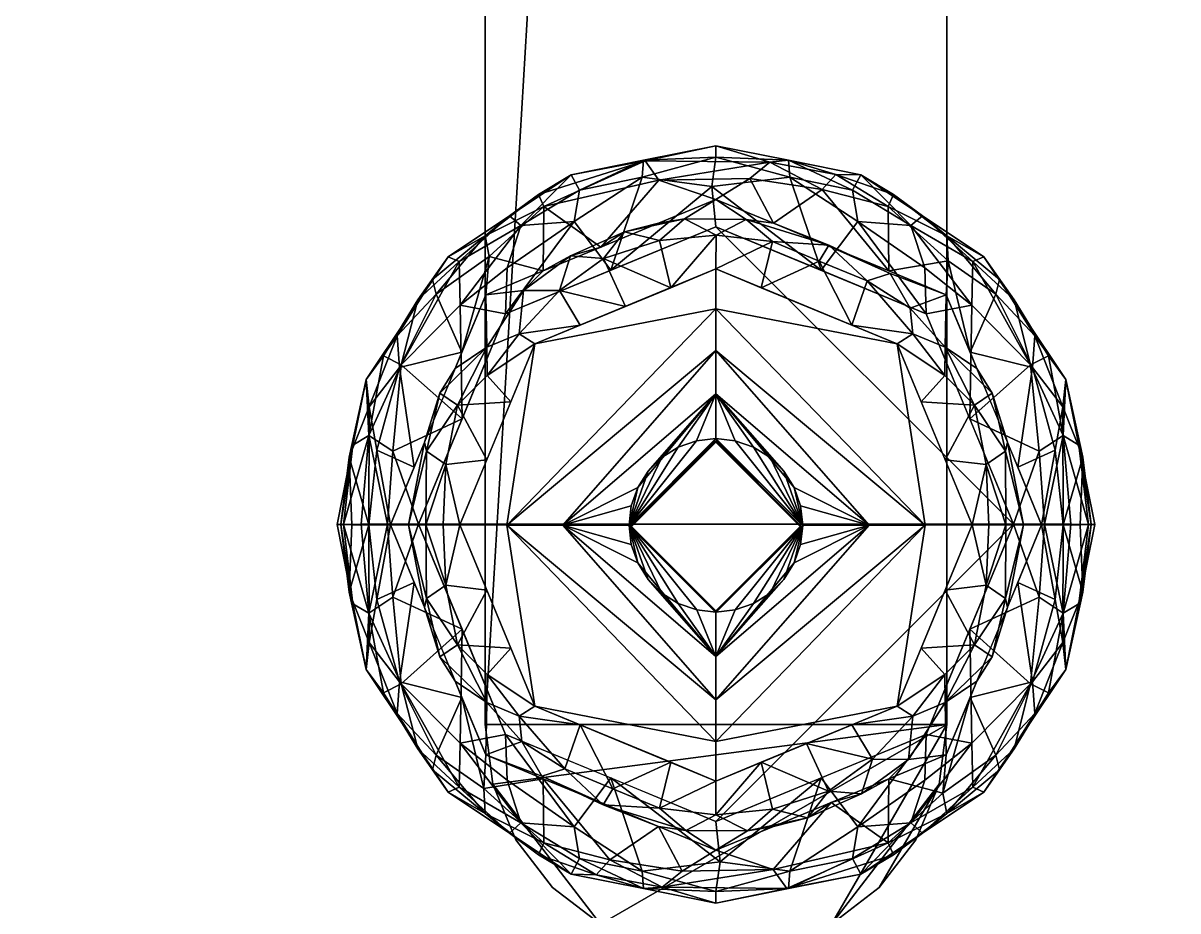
# Model space of a CAD drawing. Header units: millimetres. Extents: x -1000 to 1000, y -1301 to 1100.
# Drawn here: x -875 to -812.5, y 569.2 to 617.3 of the extents above; entities that cross this region are included whole.
import ezdxf

# ---------------------------------------------------------------- set-up
doc = ezdxf.new("R2010")
doc.units = ezdxf.units.MM
doc.layers.add('I-FURN-PNLS', color=7, linetype='Continuous', lineweight=30)

msp = doc.modelspace()

# ---------------------------------------------------------------- meshes
at = {"layer": 'I-FURN-PNLS', "color": 250, "true_color": 0x403c36}
mesh = msp.add_polyface(dxfattribs=at)
corners = [(-1000, 1040, 725), (-1000, -1041.586, 725), (-838.062, -1108.274, 725), (-672.485, -1165.331, 725), (-503.841, -1212.559, 725), (-332.713, -1249.796, 725), (-159.693, -1276.911, 725), (14.621, -1293.813, 725), (189.628, -1300.441, 725), (324.489, -400, 725), (167.284, -396.643, 725), (10.588, -383.548, 725), (-144.994, -360.767, 725), (-298.866, -328.387, 725), (-450.434, -286.532, 725), (-481.262, -187.108, 725), (-501.501, -85.001, 725), (-510.928, 18.664, 725), (-509.44, 122.747, 725), (-497.053, 226.1, 725), (-473.904, 327.587, 725), (-440.247, 426.089, 725), (-396.454, 520.521, 725), (-274.47, 558.725, 725), (-149.516, 585.673, 725), (-22.628, 601.14, 725), (105.14, 604.999, 725), (232.729, 597.217, 725), (359.082, 577.86, 725), (483.149, 547.087, 725), (544.713, 716.232, 725), (544.713, 956.232, 725), (506.19, 1100, 725), (-940, 1100, 725), (-955.529, 1097.956, 725), (-970, 1091.962, 725), (-982.426, 1082.426, 725), (-991.962, 1070, 725), (-997.956, 1055.529, 725), (134.536, -877.73, 725), (134.536, -995.924, 725), (-135.573, -995.924, 725), (-135.573, -877.73, 725)]
mesh.append_faces([[corners[k] for k in face] for face in [(22, 0, 21), (27, 32, 26), (24, 33, 23), (17, 1, 16), (4, 42, 3), (12, 42, 11), (8, 40, 7), (6, 41, 5)]], dxfattribs={"vtx0": -1, "vtx1": -1, "color": 250})
mesh.append_faces([[corners[k] for k in face] for face in [(0, 22, 33, 38)]], dxfattribs={"vtx0": -1, "vtx1": -1, "vtx2": -1, "color": 250})
mesh.append_faces([[corners[k] for k in face] for face in [(0, 18, 19), (33, 22, 23), (39, 10, 11, 42), (39, 9, 10), (41, 6, 7, 40), (40, 8, 9, 39)]], dxfattribs={"vtx0": -1, "vtx2": -1, "color": 250})
mesh.append_faces([[corners[k] for k in face] for face in [(14, 2, 3, 42)]], dxfattribs={"vtx0": -1, "vtx2": -1, "vtx3": -1, "color": 250})
mesh.append_faces([[corners[k] for k in face] for face in [(36, 37, 34, 35)]], dxfattribs={"vtx1": -1, "color": 250})
mesh.append_faces([[corners[k] for k in face] for face in [(20, 21, 0), (19, 20, 0), (25, 26, 32), (31, 32, 27, 30), (27, 28, 30), (15, 16, 1), (13, 14, 42), (12, 13, 42)]], dxfattribs={"vtx1": -1, "vtx2": -1, "color": 250})
mesh.append_faces([[corners[k] for k in face] for face in [(33, 34, 37, 38), (24, 25, 32, 33), (17, 18, 0, 1), (14, 15, 1, 2), (4, 5, 41, 42)]], dxfattribs={"vtx1": -1, "vtx3": -1, "color": 250})
mesh.append_faces([[corners[k] for k in face] for face in [(28, 29, 30)]], dxfattribs={"vtx2": -1, "color": 250})
mesh = msp.add_polyface(dxfattribs=at)
corners = [(-1000, 1040, 700), (-997.956, 1055.529, 700), (-991.962, 1070, 700), (-982.426, 1082.426, 700), (-970, 1091.962, 700), (-955.529, 1097.956, 700), (-940, 1100, 700), (506.19, 1100, 700), (544.713, 956.232, 700), (544.713, 716.232, 700), (483.149, 547.087, 700), (359.082, 577.86, 700), (232.729, 597.217, 700), (105.14, 604.999, 700), (-22.628, 601.14, 700), (-149.516, 585.673, 700), (-274.47, 558.725, 700), (-396.454, 520.521, 700), (-440.247, 426.089, 700), (-473.904, 327.587, 700), (-497.053, 226.1, 700), (-509.44, 122.747, 700), (-510.928, 18.664, 700), (-501.501, -85.001, 700), (-481.262, -187.108, 700), (-450.434, -286.532, 700), (-298.866, -328.387, 700), (-144.994, -360.767, 700), (10.588, -383.548, 700), (167.284, -396.643, 700), (324.489, -400, 700), (189.628, -1300.441, 700), (14.621, -1293.813, 700), (-159.693, -1276.911, 700), (-332.713, -1249.796, 700), (-503.841, -1212.559, 700), (-672.485, -1165.331, 700), (-838.062, -1108.274, 700), (-1000, -1041.586, 700), (134.536, -877.73, 700), (-135.573, -877.73, 700), (-135.573, -995.924, 700), (134.536, -995.924, 700)]
mesh.append_faces([[corners[k] for k in face] for face in [(5, 3, 4)]], dxfattribs={"vtx0": -1, "color": 250})
mesh.append_faces([[corners[k] for k in face] for face in [(31, 42, 30), (29, 39, 28), (21, 0, 20), (17, 6, 16), (12, 9, 11)]], dxfattribs={"vtx0": -1, "vtx1": -1, "color": 250})
mesh.append_faces([[corners[k] for k in face] for face in [(41, 34, 35, 40), (42, 31, 32, 41), (40, 27, 28, 39), (39, 29, 30, 42), (0, 21, 22), (6, 15, 16), (7, 14, 15, 6)]], dxfattribs={"vtx0": -1, "vtx2": -1, "color": 250})
mesh.append_faces([[corners[k] for k in face] for face in [(40, 35, 36, 25)]], dxfattribs={"vtx0": -1, "vtx2": -1, "vtx3": -1, "color": 250})
mesh.append_faces([[corners[k] for k in face] for face in [(25, 36, 37, 38), (41, 32, 33, 34)]], dxfattribs={"vtx0": -1, "vtx3": -1, "color": 250})
mesh.append_faces([[corners[k] for k in face] for face in [(10, 11, 9)]], dxfattribs={"vtx1": -1, "color": 250})
mesh.append_faces([[corners[k] for k in face] for face in [(24, 25, 38), (23, 24, 38), (25, 26, 40), (26, 27, 40), (19, 20, 0), (18, 19, 0), (1, 2, 6, 0), (13, 14, 7), (12, 13, 7), (8, 9, 12, 7)]], dxfattribs={"vtx1": -1, "vtx2": -1, "color": 250})
mesh.append_faces([[corners[k] for k in face] for face in [(17, 18, 0, 6)]], dxfattribs={"vtx1": -1, "vtx2": -1, "vtx3": -1, "color": 250})
mesh.append_faces([[corners[k] for k in face] for face in [(22, 23, 38, 0), (2, 3, 5, 6)]], dxfattribs={"vtx1": -1, "vtx3": -1, "color": 250})
at = {"layer": 'I-FURN-PNLS', "color": 250, "true_color": 0x1d1d1d}
mesh = msp.add_polyface(dxfattribs=at)
corners = [(-850, 579.338, 700), (-849.574, 576.103, 700), (-848.325, 573.088, 700), (-846.339, 570.499, 700), (-843.75, 568.513, 700), (-840.735, 567.264, 700), (-837.5, 566.838, 700), (-834.265, 567.264, 700), (-831.25, 568.513, 700), (-828.661, 570.499, 700), (-826.675, 573.088, 700), (-825.426, 576.103, 700), (-825, 579.338, 700), (-825, 999.338, 700), (-825.426, 1002.573, 700), (-826.675, 1005.588, 700), (-828.661, 1008.177, 700), (-831.25, 1010.163, 700), (-834.265, 1011.412, 700), (-837.5, 1011.838, 700), (-840.735, 1011.412, 700), (-843.75, 1010.163, 700), (-846.339, 1008.177, 700), (-848.325, 1005.588, 700), (-849.574, 1002.573, 700), (-850, 999.338, 700)]
mesh.append_faces([[corners[k] for k in face] for face in [(11, 9, 10), (6, 4, 5), (16, 14, 15), (20, 17, 18, 19)]], dxfattribs={"vtx0": -1, "color": 250})
mesh.append_faces([[corners[k] for k in face] for face in [(22, 25, 20, 21)]], dxfattribs={"vtx0": -1, "vtx1": -1, "color": 250})
mesh.append_faces([[corners[k] for k in face] for face in [(17, 20, 14, 16)]], dxfattribs={"vtx0": -1, "vtx1": -1, "vtx2": -1, "color": 250})
mesh.append_faces([[corners[k] for k in face] for face in [(4, 8, 12, 1)]], dxfattribs={"vtx0": -1, "vtx1": -1, "vtx2": -1, "vtx3": -1, "color": 250})
mesh.append_faces([[corners[k] for k in face] for face in [(13, 25, 0)]], dxfattribs={"vtx0": -1, "vtx2": -1, "color": 250})
mesh.append_faces([[corners[k] for k in face] for face in [(25, 13, 14, 20)]], dxfattribs={"vtx0": -1, "vtx2": -1, "vtx3": -1, "color": 250})
mesh.append_faces([[corners[k] for k in face] for face in [(8, 9, 11, 12), (0, 1, 12, 13)]], dxfattribs={"vtx1": -1, "vtx3": -1, "color": 250})
mesh.append_faces([[corners[k] for k in face] for face in [(6, 7, 8, 4)]], dxfattribs={"vtx2": -1, "vtx3": -1, "color": 250})
mesh.append_faces([[corners[k] for k in face] for face in [(1, 2, 3, 4), (22, 23, 24, 25)]], dxfattribs={"vtx3": -1, "color": 250})
mesh = msp.add_polyface(dxfattribs=at)
corners = [(-850, 579.338, 13.54), (-850, 999.338, 13.54), (-849.574, 1002.573, 13.54), (-848.325, 1005.588, 13.54), (-846.339, 1008.177, 13.54), (-843.75, 1010.163, 13.54), (-840.735, 1011.412, 13.54), (-837.5, 1011.838, 13.54), (-834.265, 1011.412, 13.54), (-831.25, 1010.163, 13.54), (-828.661, 1008.177, 13.54), (-826.675, 1005.588, 13.54), (-825.426, 1002.573, 13.54), (-825, 999.338, 13.54), (-825, 579.338, 13.54), (-825.426, 576.103, 13.54), (-826.675, 573.088, 13.54), (-828.661, 570.499, 13.54), (-831.25, 568.513, 13.54), (-834.265, 567.264, 13.54), (-837.5, 566.838, 13.54), (-840.735, 567.264, 13.54), (-843.75, 568.513, 13.54), (-846.339, 570.499, 13.54), (-848.325, 573.088, 13.54), (-849.574, 576.103, 13.54)]
mesh.append_faces([[corners[k] for k in face] for face in [(12, 9, 10, 11), (20, 18, 19)]], dxfattribs={"vtx0": -1, "color": 250})
mesh.append_faces([[corners[k] for k in face] for face in [(6, 8, 9, 12)]], dxfattribs={"vtx0": -1, "vtx2": -1, "vtx3": -1, "color": 250})
mesh.append_faces([[corners[k] for k in face] for face in [(12, 13, 1, 6), (14, 15, 18, 22), (25, 0, 14, 22)]], dxfattribs={"vtx1": -1, "vtx2": -1, "vtx3": -1, "color": 250})
mesh.append_faces([[corners[k] for k in face] for face in [(0, 1, 13, 14)]], dxfattribs={"vtx1": -1, "vtx3": -1, "color": 250})
mesh.append_faces([[corners[k] for k in face] for face in [(6, 7, 8), (2, 3, 4, 1), (23, 24, 25, 22)]], dxfattribs={"vtx2": -1, "color": 250})
mesh.append_faces([[corners[k] for k in face] for face in [(4, 5, 6, 1), (20, 21, 22, 18)]], dxfattribs={"vtx2": -1, "vtx3": -1, "color": 250})
mesh.append_faces([[corners[k] for k in face] for face in [(15, 16, 17, 18)]], dxfattribs={"vtx3": -1, "color": 250})
mesh = msp.add_polyface(dxfattribs=at)
corners = [(-850, 579.338, 700), (-850, 999.338, 700), (-850, 999.338, 13.54), (-850, 579.338, 13.54)]
mesh.append_faces([[corners[k] for k in face] for face in [(3, 0, 1, 2)]], dxfattribs={"color": 250})
mesh = msp.add_polyface(dxfattribs=at)
corners = [(-825, 999.338, 700), (-825, 579.338, 700), (-825, 579.338, 13.54), (-825, 999.338, 13.54)]
mesh.append_faces([[corners[k] for k in face] for face in [(3, 0, 1, 2)]], dxfattribs={"color": 250})
at = {"layer": 'I-FURN-PNLS', "color": 250, "true_color": 0x191919}
mesh = msp.add_polyface(dxfattribs=at)
corners = [(-855.124, 590.144, 8.527), (-849.962, 602.606, 8.585), (-837.5, 607.768, 8.609), (-825.038, 602.606, 8.585), (-819.876, 590.144, 8.527), (-818.709, 590.147, 7.881), (-817.79, 590.152, 6.915), (-817.202, 590.157, 5.718), (-817, 590.163, 4.4), (-818.56, 598.008, 4.436), (-823.004, 604.659, 4.467), (-829.655, 609.102, 4.488), (-837.5, 610.663, 4.495), (-845.345, 609.102, 4.488), (-851.996, 604.659, 4.467), (-856.44, 598.008, 4.436), (-858, 590.163, 4.4), (-857.798, 590.157, 5.718), (-857.21, 590.152, 6.915), (-856.291, 590.147, 7.881), (-852.543, 596.375, 8.556), (-822.457, 596.375, 8.556), (-856.271, 596.54, 6.767), (-818.729, 596.54, 6.767), (-857.147, 594.451, 4.42), (-817.853, 594.451, 4.42), (-857.353, 593.809, 6.048), (-817.647, 593.809, 6.048), (-852.643, 602.631, 7.094), (-822.357, 602.631, 7.094), (-855.853, 594.186, 7.899), (-854.637, 598.663, 7.624), (-819.147, 594.186, 7.899), (-820.363, 598.663, 7.624), (-846.825, 607.381, 7.157), (-828.175, 607.381, 7.157), (-854.755, 600.378, 6.373), (-820.245, 600.378, 6.373), (-852.843, 603.432, 5.809), (-848.67, 606.881, 4.477), (-849.992, 605.801, 6.467), (-854.218, 601.333, 4.452), (-849.774, 604.678, 7.758), (-822.157, 603.432, 5.809), (-826.33, 606.881, 4.477), (-825.008, 605.801, 6.467), (-820.782, 601.333, 4.452), (-824.94, 604.438, 7.753), (-823.747, 599.491, 8.571), (-847.106, 608.037, 5.804), (-841.341, 609.858, 6.378), (-834.586, 609.783, 6.799), (-827.894, 608.037, 5.804), (-833.577, 609.883, 4.491), (-831.015, 609.119, 6.44), (-843.731, 605.187, 8.597), (-846.847, 603.897, 8.591), (-831.269, 605.187, 8.597), (-831.761, 608.294, 7.765), (-828.153, 603.897, 8.591), (-835.669, 608.901, 7.927), (-840.588, 608.81, 7.867), (-834.384, 606.478, 8.603), (-853.834, 593.26, 8.542), (-821.166, 593.26, 8.542), (-851.253, 599.491, 8.571), (-841.423, 609.883, 4.491), (-840.616, 606.478, 8.603)]
mesh.append_faces([[corners[k] for k in face] for face in [(6, 27, 5), (18, 26, 17), (19, 26, 18), (0, 30, 19), (24, 26, 15), (48, 47, 3), (53, 54, 11), (15, 36, 41), (44, 45, 10), (11, 52, 44), (55, 34, 56)]], dxfattribs={"vtx0": -1, "vtx1": -1, "color": 250})
mesh.append_faces([[corners[k] for k in face] for face in [(15, 26, 22), (32, 23, 33), (19, 30, 22), (40, 28, 42), (26, 24, 17), (28, 38, 36), (27, 7, 25), (36, 31, 28), (26, 19, 22), (40, 38, 28), (22, 30, 31), (49, 34, 50), (23, 27, 9), (29, 45, 47), (28, 65, 42), (37, 33, 23), (45, 29, 43), (27, 23, 5), (31, 36, 22), (37, 46, 43), (5, 23, 32), (30, 63, 31), (47, 45, 35), (37, 29, 33), (64, 32, 33), (47, 48, 29), (49, 50, 13), (51, 50, 61), (12, 50, 51), (36, 15, 22), (38, 41, 36), (29, 37, 43), (37, 23, 9), (54, 51, 58), (40, 42, 34), (38, 40, 14), (49, 40, 34), (52, 45, 44), (35, 45, 52), (10, 45, 43), (29, 48, 33), (51, 60, 58), (40, 49, 39), (52, 11, 54), (60, 51, 61), (54, 58, 35), (42, 56, 34), (35, 52, 54), (51, 54, 53), (50, 34, 61), (59, 47, 35), (60, 62, 58), (59, 35, 58), (61, 2, 60), (55, 61, 34), (28, 31, 65)]], dxfattribs={"vtx0": -1, "vtx1": -1, "vtx2": -1, "color": 250})
mesh.append_faces([[corners[k] for k in face] for face in [(27, 25, 9), (38, 14, 41), (42, 65, 1), (37, 9, 46), (42, 1, 56), (60, 2, 62), (30, 0, 63)]], dxfattribs={"vtx0": -1, "vtx2": -1, "color": 250})
mesh.append_faces([[corners[k] for k in face] for face in [(20, 65, 31, 63), (39, 14, 40), (6, 7, 27), (4, 5, 32), (64, 4, 32), (21, 64, 33, 48), (57, 59, 58, 62), (13, 39, 49), (46, 10, 43), (66, 13, 50, 12), (53, 12, 51), (59, 3, 47), (67, 2, 61, 55)]], dxfattribs={"vtx1": -1, "vtx2": -1, "color": 250})
mesh.append_faces([[corners[k] for k in face] for face in [(24, 16, 17), (7, 8, 25)]], dxfattribs={"vtx2": -1, "color": 250})
mesh = msp.add_polyface(dxfattribs=at)
corners = [(-858, 590.163, 4.4), (-856.44, 598.008, 4.436), (-851.996, 604.659, 4.467), (-845.345, 609.102, 4.488), (-837.5, 610.663, 4.495), (-829.655, 609.102, 4.488), (-823.004, 604.659, 4.467), (-818.56, 598.008, 4.436), (-817, 590.163, 4.4), (-817.335, 590.171, 2.716), (-818.289, 590.178, 1.289), (-819.716, 590.182, 0.335), (-821.4, 590.184), (-826.116, 601.568, 0.053), (-837.5, 606.283, 0.074), (-848.884, 601.568, 0.053), (-853.6, 590.184), (-855.284, 590.182, 0.335), (-856.711, 590.178, 1.289), (-857.665, 590.171, 2.716), (-854.53, 598.816, 1.217), (-820.47, 598.816, 1.217), (-857.147, 594.451, 4.42), (-817.853, 594.451, 4.42), (-856.293, 594.984, 1.51), (-818.707, 594.984, 1.51), (-841.496, 608.968, 1.376), (-833.504, 608.968, 1.376), (-848.054, 606.349, 1.467), (-826.946, 606.349, 1.467), (-854.99, 594.131, 0.417), (-851.242, 595.876, 0.026), (-820.01, 594.131, 0.417), (-823.758, 595.876, 0.026), (-851.354, 602.035, 0.607), (-851.399, 604.41, 2.242), (-854.218, 601.333, 4.452), (-855.496, 599.289, 2.781), (-848.67, 606.881, 4.477), (-853.63, 602.324, 2.85), (-823.646, 602.035, 0.607), (-823.601, 604.41, 2.242), (-820.782, 601.333, 4.452), (-819.504, 599.289, 2.781), (-826.33, 606.881, 4.477), (-821.37, 602.324, 2.85), (-843.192, 603.926, 0.064), (-831.808, 603.926, 0.064), (-841.423, 609.883, 4.491), (-833.577, 609.883, 4.491), (-837.5, 610.06, 2.252), (-837.725, 608.459, 0.662), (-848.796, 604.053, 0.444), (-845.175, 606.574, 0.557), (-844.885, 608.27, 1.744), (-826.204, 604.053, 0.444), (-829.825, 606.574, 0.557), (-830.115, 608.27, 1.744)]
mesh.append_faces([[corners[k] for k in face] for face in [(22, 19, 0)]], dxfattribs={"vtx0": -1, "color": 250})
mesh.append_faces([[corners[k] for k in face] for face in [(17, 30, 16), (48, 54, 3), (1, 24, 22), (23, 25, 7), (4, 50, 48), (13, 40, 33), (36, 37, 1), (3, 28, 38), (42, 45, 6), (46, 51, 14), (49, 50, 4), (5, 57, 49)]], dxfattribs={"vtx0": -1, "vtx1": -1, "color": 250})
mesh.append_faces([[corners[k] for k in face] for face in [(15, 34, 52), (17, 24, 30), (28, 34, 35), (29, 44, 41), (32, 21, 25), (19, 22, 24), (30, 20, 31), (43, 21, 45), (27, 47, 51), (28, 53, 52), (30, 24, 20), (27, 49, 57), (35, 38, 28), (32, 33, 21), (42, 43, 45), (9, 25, 23), (40, 29, 41), (26, 50, 51), (32, 25, 11), (50, 27, 51), (37, 20, 24), (56, 55, 13), (34, 20, 35), (54, 53, 28), (40, 55, 29), (34, 31, 20), (37, 39, 20), (39, 37, 36), (1, 37, 24), (35, 20, 39), (35, 39, 2), (40, 21, 33), (40, 41, 21), (7, 25, 43), (6, 45, 41), (21, 43, 25), (41, 45, 21), (52, 53, 15), (26, 48, 50), (57, 56, 27), (27, 50, 49), (26, 51, 46), (52, 34, 28), (53, 26, 46), (26, 53, 54), (26, 54, 48), (54, 28, 3), (56, 29, 55), (55, 40, 13), (29, 56, 57), (56, 47, 27), (57, 5, 29)]], dxfattribs={"vtx0": -1, "vtx1": -1, "vtx2": -1, "color": 250})
mesh.append_faces([[corners[k] for k in face] for face in [(39, 36, 2), (32, 12, 33), (35, 2, 38), (29, 5, 44)]], dxfattribs={"vtx0": -1, "vtx2": -1, "color": 250})
mesh.append_faces([[corners[k] for k in face] for face in [(18, 19, 24), (17, 18, 24), (10, 11, 25), (13, 47, 56), (11, 12, 32), (9, 10, 25), (31, 16, 30), (15, 31, 34), (42, 7, 43), (44, 6, 41), (47, 14, 51), (46, 15, 53)]], dxfattribs={"vtx1": -1, "vtx2": -1, "color": 250})
mesh.append_faces([[corners[k] for k in face] for face in [(23, 8, 9)]], dxfattribs={"vtx2": -1, "color": 250})
mesh = msp.add_polyface(dxfattribs=at)
corners = [(-823.635, 590.135, 10.384), (-822.733, 590.138, 9.847), (-821.804, 590.14, 9.357), (-820.851, 590.142, 8.917), (-819.876, 590.144, 8.527), (-825.038, 602.606, 8.585), (-837.5, 607.768, 8.609), (-849.962, 602.606, 8.585), (-855.124, 590.144, 8.527), (-854.149, 590.142, 8.917), (-853.196, 590.14, 9.357), (-852.267, 590.138, 9.847), (-851.365, 590.135, 10.384), (-847.304, 599.939, 10.43), (-837.5, 604, 10.449), (-827.696, 599.939, 10.43), (-849.905, 593.658, 10.401), (-825.095, 593.658, 10.401), (-853.269, 594.622, 8.548), (-821.731, 594.622, 8.548), (-853.171, 594.127, 9.149), (-821.829, 594.127, 9.149), (-851.616, 598.614, 8.567), (-849.903, 599.758, 9.402), (-842.402, 601.97, 10.439), (-843.731, 605.187, 8.597), (-823.384, 598.614, 8.567), (-825.097, 599.758, 9.402), (-832.598, 601.97, 10.439), (-831.269, 605.187, 8.597), (-840.562, 605.534, 9.428), (-834.447, 605.487, 9.452), (-829.324, 603.354, 9.497), (-845.978, 602.828, 9.637), (-852.117, 593.406, 9.745), (-848.605, 596.799, 10.415), (-851.494, 596.633, 9.522), (-852.447, 597.282, 8.987), (-849.891, 598.233, 9.865), (-848.157, 600.491, 9.843), (-822.883, 593.406, 9.745), (-826.395, 596.799, 10.415), (-823.506, 596.633, 9.522), (-822.553, 597.282, 8.987), (-825.109, 598.233, 9.865), (-826.843, 600.491, 9.843), (-826.99, 601.87, 9.385), (-828.153, 603.897, 8.591), (-828.08, 603.751, 9.022), (-831.394, 605.296, 9.124), (-834.384, 606.478, 8.603), (-835.871, 606.687, 9.004), (-839.197, 606.716, 8.988), (-842.45, 606.013, 9.001), (-846.847, 603.897, 8.591), (-847.92, 602.839, 9.073), (-843.585, 604.559, 9.446), (-840.616, 606.478, 8.603), (-837.498, 605.835, 9.43), (-845.376, 604.715, 9.02), (-831.919, 604.424, 9.605), (-839.951, 602.985, 10.444), (-835.049, 602.985, 10.444), (-830.147, 600.954, 10.434), (-844.853, 600.954, 10.434)]
mesh.append_faces([[corners[k] for k in face] for face in [(9, 18, 8)]], dxfattribs={"vtx0": -1, "color": 250})
mesh.append_faces([[corners[k] for k in face] for face in [(35, 36, 16), (3, 21, 2), (18, 37, 22), (13, 38, 35), (2, 40, 1), (15, 45, 63), (64, 39, 13)]], dxfattribs={"vtx0": -1, "vtx1": -1, "color": 250})
mesh.append_faces([[corners[k] for k in face] for face in [(21, 42, 40), (9, 20, 18), (42, 43, 27), (36, 20, 34), (37, 18, 20), (23, 38, 39), (30, 58, 52), (36, 37, 20), (45, 15, 44), (58, 14, 31), (3, 19, 21), (2, 21, 40), (39, 55, 23), (39, 64, 33), (51, 31, 49), (49, 32, 48), (49, 60, 32), (51, 49, 50), (45, 46, 32), (53, 30, 52), (38, 23, 36), (10, 34, 20), (36, 34, 16), (38, 13, 39), (37, 23, 22), (23, 37, 36), (36, 35, 38), (55, 39, 33), (43, 42, 21), (40, 42, 17), (44, 42, 27), (19, 43, 21), (27, 43, 26), (44, 27, 45), (41, 42, 44), (46, 45, 27), (45, 32, 63), (27, 5, 46), (49, 31, 60), (46, 48, 32), (5, 48, 46), (48, 29, 49), (52, 51, 6), (58, 31, 51), (57, 53, 52), (56, 30, 53), (33, 59, 55), (23, 55, 7), (33, 56, 59), (56, 53, 59), (24, 56, 33), (52, 58, 51), (56, 61, 30), (25, 59, 53), (54, 55, 59), (61, 58, 30), (62, 60, 31), (60, 63, 32)]], dxfattribs={"vtx0": -1, "vtx1": -1, "vtx2": -1, "color": 250})
mesh.append_faces([[corners[k] for k in face] for face in [(20, 9, 10), (34, 10, 11), (40, 17, 0), (40, 0, 1), (49, 29, 50), (53, 57, 25), (52, 6, 57), (31, 14, 62)]], dxfattribs={"vtx0": -1, "vtx2": -1, "color": 250})
mesh.append_faces([[corners[k] for k in face] for face in [(48, 5, 47, 29), (60, 62, 28, 63)]], dxfattribs={"vtx0": -1, "vtx3": -1, "color": 250})
mesh.append_faces([[corners[k] for k in face] for face in [(26, 5, 27), (12, 16, 34), (11, 12, 34), (61, 14, 58), (19, 26, 43), (41, 17, 42), (7, 22, 23), (25, 54, 59), (24, 61, 56), (15, 41, 44), (50, 6, 51), (54, 7, 55), (64, 24, 33)]], dxfattribs={"vtx1": -1, "vtx2": -1, "color": 250})
mesh.append_faces([[corners[k] for k in face] for face in [(3, 4, 19)]], dxfattribs={"vtx2": -1, "color": 250})
mesh = msp.add_polyface(dxfattribs=at)
corners = [(-853.6, 590.184), (-848.884, 601.568, 0.053), (-837.5, 606.283, 0.074), (-826.116, 601.568, 0.053), (-821.4, 590.184), (-826.116, 578.799, -0.053), (-837.5, 574.084, -0.074), (-848.884, 578.799, -0.053)]
mesh.append_faces([[corners[k] for k in face] for face in [(4, 2, 3)]], dxfattribs={"vtx0": -1, "color": 250})
mesh.append_faces([[corners[k] for k in face] for face in [(5, 6, 4)]], dxfattribs={"vtx1": -1, "color": 250})
mesh.append_faces([[corners[k] for k in face] for face in [(0, 1, 2, 4), (6, 7, 0, 4)]], dxfattribs={"vtx2": -1, "vtx3": -1, "color": 250})
mesh = msp.add_polyface(dxfattribs=at)
corners = [(-837.5, 604, 10.449), (-847.304, 599.939, 10.43), (-851.365, 590.135, 10.384), (-847.304, 580.332, 10.339), (-837.5, 576.271, 10.32), (-837.5, 578.417, 11.551), (-837.5, 580.671, 12.572), (-837.5, 583.012, 13.374), (-837.5, 585.419, 13.949), (-838.545, 585.537, 13.949), (-839.539, 585.884, 13.951), (-840.43, 586.444, 13.954), (-841.174, 587.188, 13.957), (-841.734, 588.079, 13.961), (-842.082, 589.073, 13.966), (-842.2, 590.119, 13.971), (-842.082, 591.164, 13.975), (-841.735, 592.158, 13.98), (-841.175, 593.049, 13.984), (-840.431, 593.793, 13.988), (-839.539, 594.353, 13.99), (-838.546, 594.701, 13.992), (-837.5, 594.819, 13.992), (-837.5, 597.231, 13.44), (-837.5, 599.579, 12.66), (-837.5, 601.842, 11.66), (-845.791, 590.123, 13.039), (-848.828, 590.129, 11.796)]
mesh.append_faces([[corners[k] for k in face] for face in [(23, 21, 22), (1, 25, 0), (5, 3, 4)]], dxfattribs={"vtx0": -1, "color": 250})
mesh.append_faces([[corners[k] for k in face] for face in [(24, 26, 23), (7, 26, 6), (25, 27, 24), (3, 27, 2), (14, 26, 13)]], dxfattribs={"vtx0": -1, "vtx1": -1, "color": 250})
mesh.append_faces([[corners[k] for k in face] for face in [(25, 1, 27), (24, 27, 26), (26, 27, 6), (26, 7, 13), (26, 17, 23), (3, 5, 27)]], dxfattribs={"vtx0": -1, "vtx1": -1, "vtx2": -1, "color": 250})
mesh.append_faces([[corners[k] for k in face] for face in [(23, 20, 21), (23, 17, 18), (23, 18, 19), (23, 19, 20), (26, 14, 15), (26, 15, 16), (26, 16, 17), (7, 12, 13), (7, 11, 12), (27, 5, 6), (7, 9, 10)]], dxfattribs={"vtx0": -1, "vtx2": -1, "color": 250})
mesh.append_faces([[corners[k] for k in face] for face in [(10, 11, 7), (1, 2, 27)]], dxfattribs={"vtx1": -1, "vtx2": -1, "color": 250})
mesh.append_faces([[corners[k] for k in face] for face in [(7, 8, 9)]], dxfattribs={"vtx2": -1, "color": 250})
mesh = msp.add_polyface(dxfattribs=at)
corners = [(-837.5, 594.819, 13.992), (-836.455, 594.701, 13.992), (-835.461, 594.354, 13.99), (-834.57, 593.794, 13.988), (-833.826, 593.05, 13.984), (-833.266, 592.158, 13.98), (-832.918, 591.165, 13.975), (-832.8, 590.119, 13.971), (-832.918, 589.074, 13.966), (-833.265, 588.08, 13.961), (-833.825, 587.189, 13.957), (-834.569, 586.445, 13.954), (-835.461, 585.885, 13.951), (-836.454, 585.537, 13.949), (-837.5, 585.419, 13.949), (-837.5, 583.012, 13.374), (-837.5, 580.671, 12.572), (-837.5, 578.417, 11.551), (-837.5, 576.271, 10.32), (-827.696, 580.332, 10.339), (-823.635, 590.135, 10.384), (-827.696, 599.939, 10.43), (-837.5, 604, 10.449), (-837.5, 601.842, 11.66), (-837.5, 599.579, 12.66), (-837.5, 597.231, 13.44), (-829.209, 590.123, 13.039), (-826.172, 590.129, 11.796)]
mesh.append_faces([[corners[k] for k in face] for face in [(15, 13, 14), (19, 17, 18), (23, 21, 22)]], dxfattribs={"vtx0": -1, "color": 250})
mesh.append_faces([[corners[k] for k in face] for face in [(17, 27, 16), (9, 26, 8), (7, 26, 6), (21, 27, 20)]], dxfattribs={"vtx0": -1, "vtx1": -1, "color": 250})
mesh.append_faces([[corners[k] for k in face] for face in [(15, 26, 9), (26, 27, 24), (27, 17, 19), (16, 27, 26), (27, 21, 23), (26, 25, 5)]], dxfattribs={"vtx0": -1, "vtx1": -1, "vtx2": -1, "color": 250})
mesh.append_faces([[corners[k] for k in face] for face in [(15, 9, 10), (15, 10, 11), (27, 19, 20), (15, 11, 12), (25, 3, 4), (25, 4, 5), (25, 1, 2), (25, 2, 3), (26, 5, 6), (26, 24, 25)]], dxfattribs={"vtx0": -1, "vtx2": -1, "color": 250})
mesh.append_faces([[corners[k] for k in face] for face in [(23, 24, 27), (15, 16, 26), (12, 13, 15), (7, 8, 26)]], dxfattribs={"vtx1": -1, "vtx2": -1, "color": 250})
mesh.append_faces([[corners[k] for k in face] for face in [(25, 0, 1)]], dxfattribs={"vtx2": -1, "color": 250})
mesh = msp.add_polyface(dxfattribs=at)
corners = [(-832.8, 590.119, 13.971), (-832.918, 591.165, 13.975), (-833.266, 592.158, 13.98), (-833.826, 593.05, 13.984), (-834.57, 593.794, 13.988), (-835.461, 594.354, 13.99), (-836.455, 594.701, 13.992), (-837.5, 594.819, 13.992), (-838.546, 594.701, 13.992), (-839.539, 594.353, 13.99), (-840.431, 593.793, 13.988), (-841.175, 593.049, 13.984), (-841.735, 592.158, 13.98), (-842.082, 591.164, 13.975), (-842.2, 590.119, 13.971), (-842.2, 590.112, 15.478), (-842.2, 590.105, 16.985), (-842.2, 590.098, 18.492), (-842.2, 590.091, 20), (-837.5, 594.791, 20.022), (-832.8, 590.091, 20), (-832.8, 590.098, 18.492), (-832.8, 590.105, 16.985), (-832.8, 590.112, 15.478)]
mesh.append_faces([[corners[k] for k in face] for face in [(1, 23, 0)]], dxfattribs={"vtx0": -1, "color": 250})
mesh.append_faces([[corners[k] for k in face] for face in [(23, 5, 22), (9, 16, 8)]], dxfattribs={"vtx0": -1, "vtx1": -1, "color": 250})
mesh.append_faces([[corners[k] for k in face] for face in [(7, 19, 22), (19, 7, 16)]], dxfattribs={"vtx0": -1, "vtx1": -1, "vtx2": -1, "color": 250})
mesh.append_faces([[corners[k] for k in face] for face in [(23, 1, 2), (23, 3, 4), (16, 7, 8), (15, 9, 10), (15, 11, 12)]], dxfattribs={"vtx0": -1, "vtx2": -1, "color": 250})
mesh.append_faces([[corners[k] for k in face] for face in [(6, 7, 22), (2, 3, 23), (4, 5, 23), (5, 6, 22), (15, 16, 9), (10, 11, 15), (12, 13, 15)]], dxfattribs={"vtx1": -1, "vtx2": -1, "color": 250})
mesh.append_faces([[corners[k] for k in face] for face in [(17, 18, 19, 16), (13, 14, 15)]], dxfattribs={"vtx2": -1, "color": 250})
mesh.append_faces([[corners[k] for k in face] for face in [(19, 20, 21, 22)]], dxfattribs={"vtx3": -1, "color": 250})
mesh = msp.add_polyface(dxfattribs=at)
corners = [(-832.9, 590.091, 20), (-837.5, 594.691, 20.021), (-842.1, 590.091, 20), (-842.1, 590.074, 23.75), (-842.1, 590.056, 27.5), (-842.1, 590.039, 31.25), (-842.1, 590.022, 35), (-837.5, 594.622, 35.021), (-832.9, 590.022, 35), (-832.9, 590.039, 31.25), (-832.9, 590.056, 27.5), (-832.9, 590.074, 23.75)]
mesh.append_faces([[corners[k] for k in face] for face in [(1, 10, 11, 0)]], dxfattribs={"vtx0": -1, "color": 250})
mesh.append_faces([[corners[k] for k in face] for face in [(7, 10, 1)]], dxfattribs={"vtx0": -1, "vtx1": -1, "vtx2": -1, "color": 250})
mesh.append_faces([[corners[k] for k in face] for face in [(7, 1, 4, 5)]], dxfattribs={"vtx0": -1, "vtx1": -1, "vtx3": -1, "color": 250})
mesh.append_faces([[corners[k] for k in face] for face in [(6, 7, 5)]], dxfattribs={"vtx1": -1, "color": 250})
mesh.append_faces([[corners[k] for k in face] for face in [(7, 8, 9, 10), (1, 2, 3, 4)]], dxfattribs={"vtx3": -1, "color": 250})
mesh = msp.add_polyface(dxfattribs=at)
corners = [(-842.1, 590.022, 35), (-837.5, 585.422, 34.978), (-832.9, 590.022, 35), (-837.5, 594.622, 35.021)]
mesh.append_faces([[corners[k] for k in face] for face in [(1, 2, 3, 0)]], dxfattribs={"color": 250})
mesh = msp.add_polyface(dxfattribs=at)
corners = [(-821.4, 590.184), (-819.716, 590.182, 0.335), (-818.289, 590.178, 1.289), (-817.335, 590.171, 2.716), (-817, 590.163, 4.4), (-818.56, 582.318, 4.364), (-823.004, 575.668, 4.333), (-829.655, 571.224, 4.312), (-837.5, 569.663, 4.305), (-845.345, 571.224, 4.312), (-851.996, 575.668, 4.333), (-856.44, 582.318, 4.364), (-858, 590.163, 4.4), (-857.665, 590.171, 2.716), (-856.711, 590.178, 1.289), (-855.284, 590.182, 0.335), (-853.6, 590.184), (-848.884, 578.799, -0.053), (-837.5, 574.084, -0.074), (-826.116, 578.799, -0.053), (-820.47, 581.54, 1.137), (-854.53, 581.54, 1.137), (-817.853, 585.875, 4.38), (-857.147, 585.875, 4.38), (-818.707, 585.369, 1.465), (-856.293, 585.369, 1.465), (-833.504, 571.387, 1.202), (-841.496, 571.387, 1.202), (-826.946, 574.005, 1.317), (-848.054, 574.005, 1.317), (-820.01, 586.232, 0.381), (-823.758, 584.491, -0.026), (-854.99, 586.232, 0.381), (-851.242, 584.491, -0.026), (-823.646, 578.327, 0.497), (-823.601, 575.937, 2.11), (-820.782, 578.993, 4.348), (-819.504, 581.053, 2.697), (-826.33, 573.446, 4.323), (-821.37, 578.017, 2.738), (-851.354, 578.327, 0.497), (-851.399, 575.937, 2.11), (-854.218, 578.993, 4.348), (-855.496, 581.053, 2.697), (-848.67, 573.446, 4.323), (-853.63, 578.017, 2.738), (-831.808, 576.441, -0.064), (-843.192, 576.441, -0.064), (-833.577, 570.444, 4.309), (-841.423, 570.444, 4.309), (-837.5, 570.287, 2.068), (-837.275, 571.903, 0.493), (-826.204, 576.311, 0.316), (-829.825, 573.788, 0.405), (-830.115, 572.082, 1.577), (-848.796, 576.311, 0.316), (-845.175, 573.788, 0.405), (-844.885, 572.082, 1.577)]
mesh.append_faces([[corners[k] for k in face] for face in [(5, 24, 22), (8, 50, 48), (1, 30, 0), (47, 56, 17), (17, 40, 33), (36, 37, 5), (7, 28, 38), (42, 45, 10), (46, 51, 18), (49, 50, 8), (9, 57, 49)]], dxfattribs={"vtx0": -1, "vtx1": -1, "color": 250})
mesh.append_faces([[corners[k] for k in face] for face in [(29, 44, 41), (32, 21, 25), (42, 43, 45), (24, 30, 1), (28, 34, 35), (27, 51, 50), (3, 22, 24), (30, 24, 20), (40, 29, 41), (37, 20, 24), (27, 47, 51), (52, 34, 28), (32, 33, 21), (23, 13, 25), (17, 56, 55), (50, 49, 27), (35, 38, 28), (30, 20, 31), (27, 49, 57), (25, 15, 32), (43, 21, 45), (28, 53, 52), (34, 20, 35), (53, 28, 54), (40, 55, 29), (34, 31, 20), (37, 39, 20), (39, 37, 36), (5, 37, 24), (35, 20, 39), (35, 39, 6), (40, 21, 33), (40, 41, 21), (11, 25, 43), (10, 45, 41), (21, 43, 25), (41, 45, 21), (52, 53, 19), (26, 48, 50), (57, 56, 27), (26, 50, 51), (26, 51, 46), (52, 19, 34), (53, 26, 46), (26, 53, 54), (26, 54, 48), (54, 28, 7), (56, 29, 55), (55, 40, 17), (29, 56, 57), (56, 47, 27), (57, 9, 29)]], dxfattribs={"vtx0": -1, "vtx1": -1, "vtx2": -1, "color": 250})
mesh.append_faces([[corners[k] for k in face] for face in [(25, 14, 15), (32, 15, 16), (39, 36, 6), (32, 16, 33), (35, 6, 38), (29, 9, 44)]], dxfattribs={"vtx0": -1, "vtx2": -1, "color": 250})
mesh.append_faces([[corners[k] for k in face] for face in [(2, 3, 24), (13, 14, 25), (7, 48, 54), (1, 2, 24), (11, 23, 25), (31, 0, 30), (19, 31, 34), (42, 11, 43), (44, 10, 41), (47, 18, 51), (46, 19, 53)]], dxfattribs={"vtx1": -1, "vtx2": -1, "color": 250})
mesh.append_faces([[corners[k] for k in face] for face in [(23, 12, 13), (3, 4, 22)]], dxfattribs={"vtx2": -1, "color": 250})
mesh = msp.add_polyface(dxfattribs=at)
corners = [(-817, 590.163, 4.4), (-817.202, 590.157, 5.718), (-817.79, 590.152, 6.915), (-818.709, 590.147, 7.881), (-819.876, 590.144, 8.527), (-825.038, 577.682, 8.47), (-837.5, 572.52, 8.446), (-849.962, 577.682, 8.47), (-855.124, 590.144, 8.527), (-856.291, 590.147, 7.881), (-857.21, 590.152, 6.915), (-857.798, 590.157, 5.718), (-858, 590.163, 4.4), (-856.44, 582.318, 4.364), (-851.996, 575.668, 4.333), (-845.345, 571.224, 4.312), (-837.5, 569.663, 4.305), (-829.655, 571.224, 4.312), (-823.004, 575.668, 4.333), (-818.56, 582.318, 4.364), (-822.457, 583.913, 8.499), (-852.543, 583.913, 8.499), (-818.729, 583.765, 6.708), (-856.271, 583.765, 6.708), (-817.853, 585.875, 4.38), (-857.147, 585.875, 4.38), (-817.647, 586.502, 6.015), (-857.353, 586.502, 6.015), (-822.357, 577.671, 6.978), (-852.643, 577.671, 6.978), (-819.147, 586.108, 7.862), (-820.363, 581.634, 7.546), (-855.853, 586.108, 7.862), (-854.637, 581.634, 7.546), (-828.175, 572.92, 6.997), (-846.825, 572.92, 6.997), (-820.245, 579.931, 6.278), (-854.755, 579.931, 6.278), (-822.157, 576.882, 5.687), (-826.33, 573.446, 4.323), (-825.008, 574.507, 6.322), (-820.782, 578.993, 4.348), (-825.226, 575.618, 7.624), (-852.843, 576.882, 5.687), (-848.67, 573.446, 4.323), (-849.992, 574.507, 6.323), (-854.218, 578.993, 4.348), (-850.06, 575.858, 7.62), (-851.253, 580.798, 8.484), (-827.894, 572.277, 5.638), (-833.659, 570.451, 6.196), (-840.414, 570.522, 6.618), (-847.106, 572.277, 5.638), (-841.423, 570.444, 4.309), (-843.985, 571.189, 6.265), (-831.269, 575.101, 8.458), (-828.153, 576.391, 8.464), (-843.731, 575.101, 8.458), (-843.239, 572.002, 7.597), (-846.847, 576.391, 8.464), (-839.331, 571.393, 7.753), (-834.412, 571.485, 7.694), (-840.616, 573.81, 8.452), (-821.166, 587.029, 8.513), (-853.834, 587.029, 8.513), (-823.747, 580.798, 8.484), (-833.577, 570.444, 4.309), (-834.384, 573.81, 8.452)]
mesh.append_faces([[corners[k] for k in face] for face in [(4, 30, 3), (10, 27, 9), (24, 26, 19), (2, 26, 1), (53, 54, 15), (19, 36, 41), (44, 45, 14), (15, 52, 44), (55, 34, 56)]], dxfattribs={"vtx0": -1, "vtx1": -1, "color": 250})
mesh.append_faces([[corners[k] for k in face] for face in [(23, 27, 13), (19, 26, 22), (26, 24, 1), (22, 30, 31), (36, 31, 28), (42, 40, 28), (40, 38, 28), (49, 34, 50), (27, 11, 25), (43, 45, 29), (33, 23, 37), (3, 30, 22), (32, 23, 33), (45, 47, 29), (28, 38, 36), (26, 3, 22), (23, 9, 27), (23, 32, 9), (30, 63, 31), (31, 36, 22), (37, 46, 43), (28, 65, 42), (47, 45, 35), (37, 29, 33), (64, 32, 33), (47, 48, 29), (49, 50, 17), (51, 50, 61), (16, 50, 51), (36, 19, 22), (38, 41, 36), (29, 37, 43), (37, 23, 13), (54, 51, 58), (40, 42, 34), (38, 40, 18), (49, 40, 34), (52, 45, 44), (35, 45, 52), (14, 45, 43), (29, 48, 33), (51, 60, 58), (40, 49, 39), (52, 15, 54), (60, 51, 61), (54, 58, 35), (42, 56, 34), (35, 52, 54), (51, 54, 53), (50, 34, 61), (59, 47, 35), (60, 62, 58), (59, 35, 58), (61, 6, 60), (55, 61, 34), (28, 31, 65)]], dxfattribs={"vtx0": -1, "vtx1": -1, "vtx2": -1, "color": 250})
mesh.append_faces([[corners[k] for k in face] for face in [(40, 39, 18), (26, 2, 3), (38, 18, 41), (42, 65, 5), (37, 13, 46), (42, 5, 56), (60, 6, 62), (30, 4, 63)]], dxfattribs={"vtx0": -1, "vtx2": -1, "color": 250})
mesh.append_faces([[corners[k] for k in face] for face in [(8, 9, 32), (20, 65, 31, 63), (10, 11, 27), (7, 48, 47), (25, 13, 27), (64, 8, 32), (21, 64, 33, 48), (57, 59, 58, 62), (17, 39, 49), (46, 14, 43), (66, 17, 50, 16), (53, 16, 51), (59, 7, 47), (67, 6, 61, 55)]], dxfattribs={"vtx1": -1, "vtx2": -1, "color": 250})
mesh.append_faces([[corners[k] for k in face] for face in [(24, 0, 1), (11, 12, 25)]], dxfattribs={"vtx2": -1, "color": 250})
mesh = msp.add_polyface(dxfattribs=at)
corners = [(-855.124, 590.144, 8.527), (-849.962, 577.682, 8.47), (-837.5, 572.52, 8.446), (-825.038, 577.682, 8.47), (-819.876, 590.144, 8.527), (-820.851, 590.142, 8.917), (-821.804, 590.14, 9.357), (-822.733, 590.138, 9.847), (-823.635, 590.135, 10.384), (-827.696, 580.332, 10.339), (-837.5, 576.271, 10.32), (-847.304, 580.332, 10.339), (-851.365, 590.135, 10.384), (-852.267, 590.138, 9.847), (-853.196, 590.14, 9.357), (-854.149, 590.142, 8.917), (-825.095, 586.613, 10.368), (-849.905, 586.613, 10.368), (-821.731, 585.666, 8.507), (-853.269, 585.666, 8.507), (-821.829, 586.156, 9.112), (-853.171, 586.156, 9.112), (-823.384, 581.674, 8.488), (-825.097, 580.522, 9.313), (-832.598, 578.301, 10.33), (-831.269, 575.101, 8.458), (-851.616, 581.674, 8.488), (-849.903, 580.522, 9.313), (-842.402, 578.301, 10.33), (-843.731, 575.101, 8.458), (-834.438, 574.746, 9.286), (-840.553, 574.793, 9.31), (-845.676, 576.926, 9.374), (-829.022, 577.451, 9.52), (-822.883, 586.871, 9.715), (-826.395, 583.472, 10.354), (-823.506, 583.646, 9.462), (-822.553, 583.002, 8.921), (-825.109, 582.043, 9.79), (-826.843, 579.785, 9.748), (-852.117, 586.871, 9.715), (-848.605, 583.472, 10.354), (-851.494, 583.646, 9.462), (-852.447, 583.002, 8.921), (-849.891, 582.043, 9.79), (-848.157, 579.785, 9.748), (-848.01, 578.411, 9.276), (-846.847, 576.391, 8.464), (-846.92, 576.533, 8.896), (-843.606, 574.987, 8.984), (-840.616, 573.81, 8.452), (-839.129, 573.598, 8.851), (-835.803, 573.568, 8.835), (-832.55, 574.272, 8.854), (-828.153, 576.391, 8.464), (-827.08, 577.445, 8.956), (-831.415, 575.721, 9.313), (-834.384, 573.81, 8.452), (-837.502, 574.445, 9.285), (-829.624, 575.569, 8.886), (-843.081, 575.855, 9.473), (-835.049, 577.286, 10.325), (-839.951, 577.286, 10.325), (-844.853, 579.317, 10.334), (-830.147, 579.317, 10.334)]
mesh.append_faces([[corners[k] for k in face] for face in [(5, 18, 4)]], dxfattribs={"vtx0": -1, "color": 250})
mesh.append_faces([[corners[k] for k in face] for face in [(35, 36, 16), (15, 21, 14), (18, 37, 22), (9, 38, 35), (14, 40, 13), (11, 45, 63), (24, 33, 64)]], dxfattribs={"vtx0": -1, "vtx1": -1, "color": 250})
mesh.append_faces([[corners[k] for k in face] for face in [(21, 42, 40), (30, 58, 52), (36, 37, 20), (18, 20, 37), (42, 43, 27), (38, 39, 23), (14, 21, 40), (58, 10, 31), (15, 19, 21), (5, 20, 18), (51, 31, 49), (39, 55, 23), (45, 11, 44), (36, 20, 34), (49, 32, 48), (49, 60, 32), (51, 49, 50), (45, 46, 32), (53, 30, 52), (38, 23, 36), (6, 34, 20), (36, 34, 16), (38, 9, 39), (37, 23, 22), (23, 37, 36), (36, 35, 38), (39, 64, 33), (55, 39, 33), (43, 42, 21), (40, 42, 17), (44, 42, 27), (19, 43, 21), (27, 43, 26), (44, 27, 45), (41, 42, 44), (46, 45, 27), (45, 32, 63), (27, 1, 46), (49, 31, 60), (46, 48, 32), (1, 48, 46), (48, 29, 49), (52, 51, 2), (58, 31, 51), (57, 53, 52), (56, 30, 53), (33, 59, 55), (23, 55, 3), (33, 56, 59), (56, 53, 59), (24, 56, 33), (52, 58, 51), (56, 61, 30), (25, 59, 53), (54, 55, 59), (61, 58, 30), (62, 60, 31), (60, 63, 32)]], dxfattribs={"vtx0": -1, "vtx1": -1, "vtx2": -1, "color": 250})
mesh.append_faces([[corners[k] for k in face] for face in [(40, 17, 12), (20, 5, 6), (34, 6, 7), (39, 9, 64), (49, 29, 50), (53, 57, 25), (52, 2, 57), (31, 10, 62)]], dxfattribs={"vtx0": -1, "vtx2": -1, "color": 250})
mesh.append_faces([[corners[k] for k in face] for face in [(48, 1, 47, 29), (60, 62, 28, 63)]], dxfattribs={"vtx0": -1, "vtx3": -1, "color": 250})
mesh.append_faces([[corners[k] for k in face] for face in [(8, 16, 34), (26, 1, 27), (12, 13, 40), (19, 26, 43), (3, 22, 23), (7, 8, 34), (61, 10, 58), (41, 17, 42), (25, 54, 59), (24, 61, 56), (11, 41, 44), (50, 2, 51), (54, 3, 55)]], dxfattribs={"vtx1": -1, "vtx2": -1, "color": 250})
mesh.append_faces([[corners[k] for k in face] for face in [(15, 0, 19)]], dxfattribs={"vtx2": -1, "color": 250})
mesh = msp.add_polyface(dxfattribs=at)
corners = [(-842.2, 590.091, 20), (-842.2, 590.098, 18.492), (-842.2, 590.105, 16.985), (-842.2, 590.112, 15.478), (-842.2, 590.119, 13.971), (-842.082, 589.073, 13.966), (-841.734, 588.079, 13.961), (-841.174, 587.188, 13.957), (-840.43, 586.444, 13.954), (-839.539, 585.884, 13.951), (-838.545, 585.537, 13.949), (-837.5, 585.419, 13.949), (-836.454, 585.537, 13.949), (-835.461, 585.885, 13.951), (-834.569, 586.445, 13.954), (-833.825, 587.189, 13.957), (-833.265, 588.08, 13.961), (-832.918, 589.074, 13.966), (-832.8, 590.119, 13.971), (-832.8, 590.112, 15.478), (-832.8, 590.105, 16.985), (-832.8, 590.098, 18.492), (-832.8, 590.091, 20), (-837.5, 585.391, 19.978)]
mesh.append_faces([[corners[k] for k in face] for face in [(23, 20, 21, 22)]], dxfattribs={"vtx0": -1, "color": 250})
mesh.append_faces([[corners[k] for k in face] for face in [(10, 2, 9), (20, 13, 19)]], dxfattribs={"vtx0": -1, "vtx1": -1, "color": 250})
mesh.append_faces([[corners[k] for k in face] for face in [(2, 11, 23, 1), (23, 11, 20)]], dxfattribs={"vtx0": -1, "vtx1": -1, "vtx2": -1, "color": 250})
mesh.append_faces([[corners[k] for k in face] for face in [(2, 10, 11), (3, 6, 7), (20, 11, 12), (19, 14, 15)]], dxfattribs={"vtx0": -1, "vtx2": -1, "color": 250})
mesh.append_faces([[corners[k] for k in face] for face in [(0, 1, 23), (4, 5, 3), (18, 19, 17)]], dxfattribs={"vtx1": -1, "color": 250})
mesh.append_faces([[corners[k] for k in face] for face in [(2, 3, 9), (5, 6, 3), (7, 8, 3), (8, 9, 3), (12, 13, 20), (13, 14, 19), (15, 16, 19), (16, 17, 19)]], dxfattribs={"vtx1": -1, "vtx2": -1, "color": 250})
mesh = msp.add_polyface(dxfattribs=at)
corners = [(-842.1, 590.022, 35), (-842.1, 590.039, 31.25), (-842.1, 590.056, 27.5), (-842.1, 590.074, 23.75), (-842.1, 590.091, 20), (-837.5, 585.491, 19.979), (-832.9, 590.091, 20), (-832.9, 590.074, 23.75), (-832.9, 590.056, 27.5), (-832.9, 590.039, 31.25), (-832.9, 590.022, 35), (-837.5, 585.422, 34.978)]
mesh.append_faces([[corners[k] for k in face] for face in [(8, 11, 5)]], dxfattribs={"vtx0": -1, "vtx1": -1, "vtx2": -1, "color": 250})
mesh.append_faces([[corners[k] for k in face] for face in [(11, 1, 2, 5)]], dxfattribs={"vtx0": -1, "vtx2": -1, "vtx3": -1, "color": 250})
mesh.append_faces([[corners[k] for k in face] for face in [(3, 4, 5, 2), (11, 0, 1), (9, 10, 11, 8)]], dxfattribs={"vtx2": -1, "color": 250})
mesh.append_faces([[corners[k] for k in face] for face in [(5, 6, 7, 8)]], dxfattribs={"vtx3": -1, "color": 250})
at = {"layer": 'I-FURN-PNLS', "color": 250, "true_color": 0x1d1d1d}
mesh = msp.add_polyface(dxfattribs=at)
corners = [(-825, 579.338, 700), (-825.426, 576.103, 700), (-826.675, 573.088, 700), (-828.661, 570.499, 700), (-831.25, 568.513, 700), (-834.265, 567.264, 700), (-837.5, 566.838, 700), (-840.735, 567.264, 700), (-843.75, 568.513, 700), (-846.339, 570.499, 700), (-848.325, 573.088, 700), (-849.574, 576.103, 700), (-850, 579.338, 700), (-850, 579.338, 13.54), (-849.574, 576.103, 13.54), (-848.325, 573.088, 13.54), (-846.339, 570.499, 13.54), (-843.75, 568.513, 13.54), (-840.735, 567.264, 13.54), (-837.5, 566.838, 13.54), (-834.265, 567.264, 13.54), (-831.25, 568.513, 13.54), (-828.661, 570.499, 13.54), (-826.675, 573.088, 13.54), (-825.426, 576.103, 13.54), (-825, 579.338, 13.54)]
mesh.append_faces([[corners[k] for k in face] for face in [(1, 24, 25, 0)]], dxfattribs={"vtx0": -1, "color": 250})
mesh.append_faces([[corners[k] for k in face] for face in [(11, 14, 15, 10), (10, 15, 16, 9), (8, 17, 18, 7), (9, 16, 17, 8), (7, 18, 19, 6), (5, 20, 21, 4), (4, 21, 22, 3), (2, 23, 24, 1), (3, 22, 23, 2), (20, 5, 6, 19)]], dxfattribs={"vtx0": -1, "vtx2": -1, "color": 250})
mesh.append_faces([[corners[k] for k in face] for face in [(12, 13, 14, 11)]], dxfattribs={"vtx2": -1, "color": 250})

doc.saveas('drawing.dxf')
